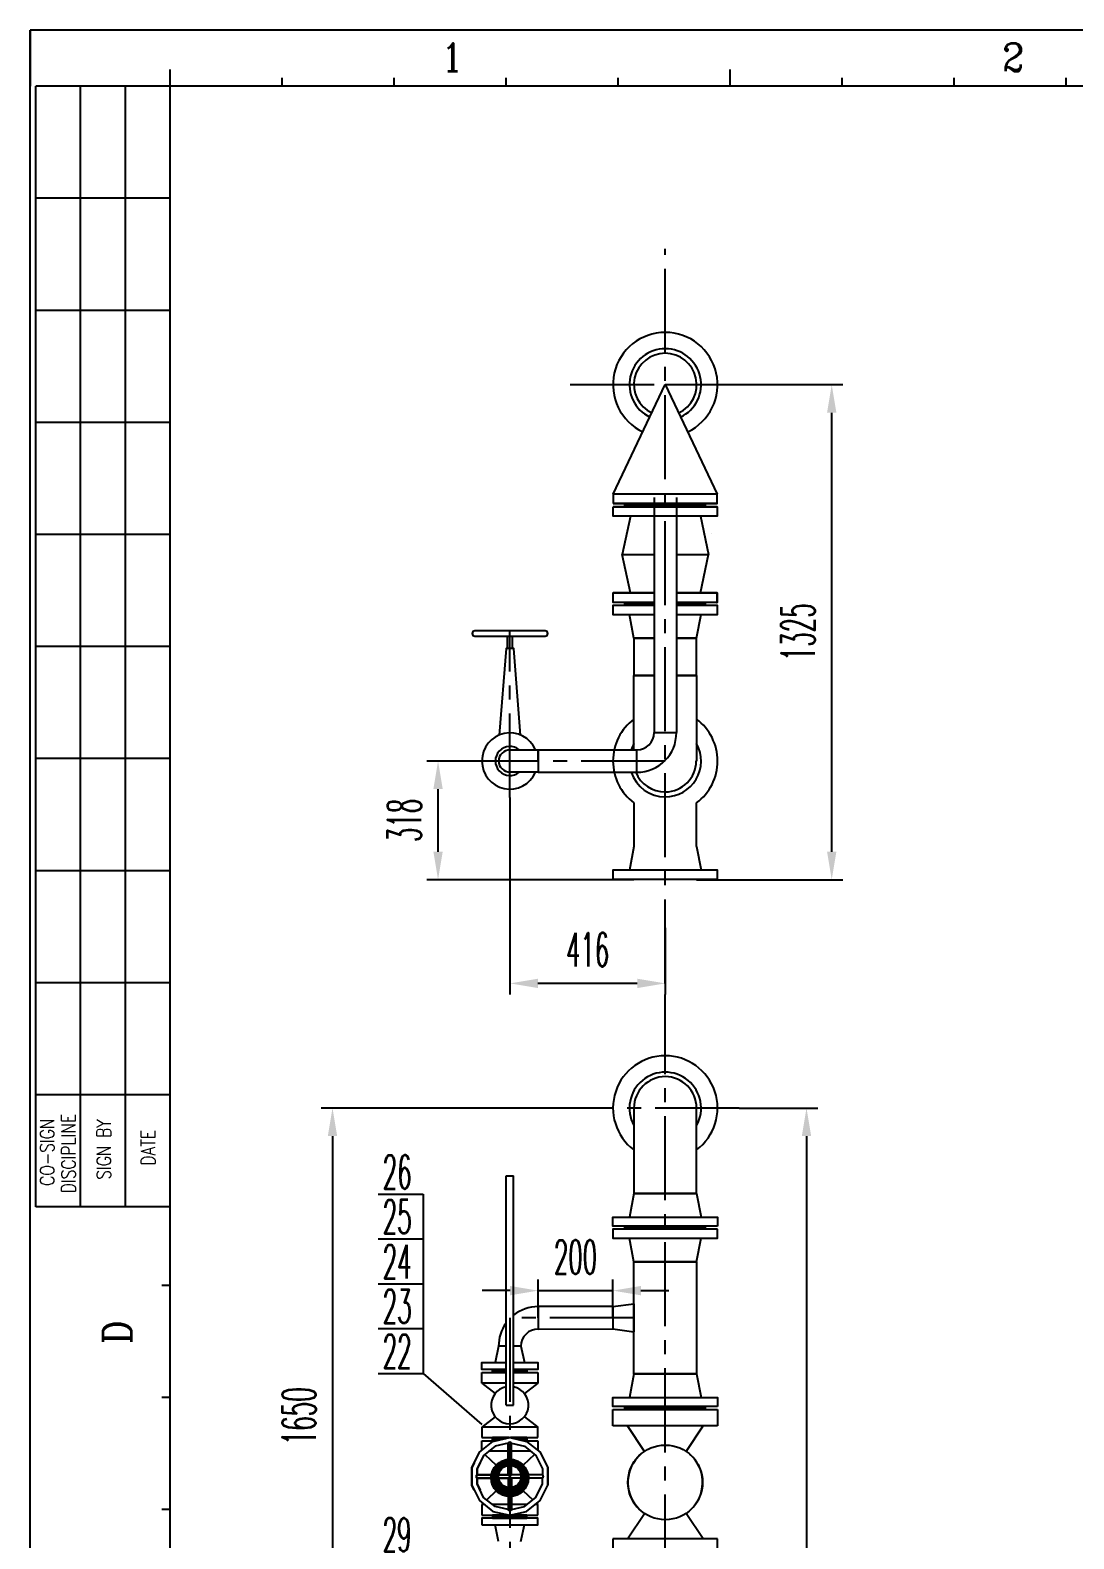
# Model space of a CAD drawing. Header units: inches. Extents: x 8294 to 133647, y -51812 to 12235.
# Drawn here: x 121032 to 123827, y -46940 to -42902 of the extents above; entities that cross this region are included whole.
import ezdxf
from ezdxf.enums import TextEntityAlignment as Align

# ---------------------------------------------------------------- set-up
doc = ezdxf.new("R2010")
doc.units = ezdxf.units.IN
doc.header["$LTSCALE"] = 300
doc.linetypes.add('CENTER2', pattern=[1.125, 0.75, -0.125, 0.125, -0.125])
for name, color, linetype in [('2细线层', 4, 'Continuous'), ('7标注层', 4, 'Continuous'), ('DIM', 3, 'Continuous'), ('图框层', 7, 'Continuous')]:
    doc.layers.add(name, color=color, linetype=linetype)
doc.styles.add('cooec', font='romans.shx', dxfattribs={"width": 0.5, "bigfont": 'hztxt.shx'})
doc.styles.add('ROMANC', font='romanc.shx', dxfattribs={"width": 0.75})
doc.styles.add('残雪', font='romans.shx', dxfattribs={"width": 0.5, "bigfont": 'hztxt.shx'})
doc.dimstyles.new('副本 JEREH-双', dxfattribs={"dimscale": 30, "dimtxt": 3, "dimasz": 2.5, "dimexe": 1, "dimexo": 0, "dimgap": 1.5, "dimtad": 1, "dimdec": 0, "dimzin": 0, "dimdsep": 46, "dimtxsty": 'cooec', "dimcen": 2.5, "dimclrd": 130, "dimclre": 130, "dimclrt": 3, "dimadec": 0, "dimazin": 0, "dimtfac": 0.714286, "dimtdec": 0, "dimtmove": 0, "dimatfit": 3, "dimfxl": 1, "dimtzin": 0, "dimlwd": -1, "dimlwe": -1, "dimarcsym": 0})

# ---------------------------------------------------------------- blocks, each defined once
blk = doc.blocks.new('*D73')
at = {"layer": '7标注层', "color": 130, "transparency": 16777216}
for p, q in [((122732.7, -43850.6), (123208.5, -43850.6)), ((123178.5, -45101), (123178.5, -43925.6)), ((122816.7, -45176), (123208.5, -45176))]:
    blk.add_line(p, q, dxfattribs=at)
for points in [[(123166, -43925.6), (123191, -43925.6), (123178.5, -43850.6)], [(123166, -45101), (123191, -45101), (123178.5, -45176)]]:
    blk.add_solid(points, dxfattribs=at)
at = {"layer": 'Defpoints', "color": 0, "transparency": 16777216}
for p in [(122732.7, -43850.6), (123178.5, -43850.6), (122816.7, -45176)]:
    blk.add_point(p, dxfattribs=at)
at = {"layer": '7标注层', "color": 3, "transparency": 16777216, "insert": (123088.5, -44513.3), "char_height": 90, "attachment_point": 5, "rotation": 90, "style": 'cooec'}
blk.add_mtext('1325', dxfattribs=at)
blk = doc.blocks.new('*D78')
at = {"layer": '7标注层', "color": 130, "transparency": 16777216}
for p, q in [((122930.3, -45786.9), (123141, -45786.9)), ((123111, -45861.9), (123111, -49187.2)), ((122732.7, -49262.2), (123141, -49262.2))]:
    blk.add_line(p, q, dxfattribs=at)
for points in [[(123098.5, -45861.9), (123123.5, -45861.9), (123111, -45786.9)], [(123098.5, -49187.2), (123123.5, -49187.2), (123111, -49262.2)]]:
    blk.add_solid(points, dxfattribs=at)
at = {"layer": 'Defpoints', "color": 0, "transparency": 16777216}
for p in [(122930.3, -45786.9), (122732.7, -49262.2), (123111, -49262.2)]:
    blk.add_point(p, dxfattribs=at)
at = {"layer": '7标注层', "color": 3, "transparency": 16777216, "insert": (123021, -47524.5), "char_height": 90, "attachment_point": 5, "rotation": 90, "style": 'cooec'}
blk.add_mtext('3475', dxfattribs=at)
blk = doc.blocks.new('*D80')
at = {"layer": '7标注层', "color": 130, "transparency": 16777216}
for p, q in [((122317.3, -46275.7), (122242.3, -46275.7)), ((122392.3, -46348.4), (122392.3, -46245.7)), ((122392.3, -46275.7), (122592.3, -46275.7)), ((122592.3, -46348.4), (122592.3, -46245.7)), ((122667.3, -46275.7), (122742.3, -46275.7))]:
    blk.add_line(p, q, dxfattribs=at)
for points in [[(122317.3, -46263.2), (122317.3, -46288.2), (122392.3, -46275.7)], [(122667.3, -46263.2), (122667.3, -46288.2), (122592.3, -46275.7)]]:
    blk.add_solid(points, dxfattribs=at)
at = {"layer": 'Defpoints', "color": 0, "transparency": 16777216}
for p in [(122592.3, -46275.7), (122392.3, -46348.4), (122592.3, -46348.4)]:
    blk.add_point(p, dxfattribs=at)
at = {"layer": '7标注层', "color": 3, "transparency": 16777216, "insert": (122492.3, -46185.7), "char_height": 90, "attachment_point": 5, "style": 'cooec'}
blk.add_mtext('200', dxfattribs=at)
blk = doc.blocks.new('*D81')
at = {"layer": '7标注层', "color": 130, "transparency": 16777216}
for p, q in [((122316.7, -44955.7), (122316.7, -45483.3)), ((122732.7, -45304.3), (122732.7, -45483.3)), ((122657.7, -45453.3), (122391.7, -45453.3))]:
    blk.add_line(p, q, dxfattribs=at)
for points in [[(122391.7, -45440.8), (122391.7, -45465.8), (122316.7, -45453.3)], [(122657.7, -45440.8), (122657.7, -45465.8), (122732.7, -45453.3)]]:
    blk.add_solid(points, dxfattribs=at)
at = {"layer": 'Defpoints', "color": 0, "transparency": 16777216}
for p in [(122316.7, -44955.7), (122732.7, -45304.3), (122316.7, -45453.3)]:
    blk.add_point(p, dxfattribs=at)
at = {"layer": '7标注层', "color": 3, "transparency": 16777216, "insert": (122524.7, -45363.3), "char_height": 90, "attachment_point": 5, "style": 'cooec'}
blk.add_mtext('416', dxfattribs=at)
blk = doc.blocks.new('*D82')
at = {"layer": '7标注层', "color": 130, "transparency": 16777216}
for p, q in [((122375.4, -44858), (122094.2, -44858)), ((122124.2, -45101), (122124.2, -44933)), ((122648.7, -45176), (122094.2, -45176))]:
    blk.add_line(p, q, dxfattribs=at)
for points in [[(122111.7, -44933), (122136.7, -44933), (122124.2, -44858)], [(122111.7, -45101), (122136.7, -45101), (122124.2, -45176)]]:
    blk.add_solid(points, dxfattribs=at)
at = {"layer": 'Defpoints', "color": 0, "transparency": 16777216}
for p in [(122124.2, -44858), (122375.4, -44858), (122648.7, -45176)]:
    blk.add_point(p, dxfattribs=at)
at = {"layer": '7标注层', "color": 3, "transparency": 16777216, "insert": (122034.2, -45017), "char_height": 90, "attachment_point": 5, "rotation": 90, "style": 'cooec'}
blk.add_mtext('318', dxfattribs=at)
blk = doc.blocks.new('*D89')
at = {"layer": '7标注层', "color": 130, "transparency": 16777216}
for p, q in [((122532.4, -45786.9), (121811.5, -45786.9)), ((121841.5, -45861.9), (121841.5, -47361.9)), ((122289.5, -47436.9), (121811.5, -47436.9))]:
    blk.add_line(p, q, dxfattribs=at)
for points in [[(121829, -45861.9), (121854, -45861.9), (121841.5, -45786.9)], [(121829, -47361.9), (121854, -47361.9), (121841.5, -47436.9)]]:
    blk.add_solid(points, dxfattribs=at)
at = {"layer": 'Defpoints', "color": 0, "transparency": 16777216}
for p in [(122532.4, -45786.9), (121841.5, -47436.9), (122289.5, -47436.9)]:
    blk.add_point(p, dxfattribs=at)
at = {"layer": '7标注层', "color": 3, "transparency": 16777216, "insert": (121751.5, -46611.9), "char_height": 90, "attachment_point": 5, "rotation": 90, "style": 'cooec'}
blk.add_mtext('1650', dxfattribs=at)

msp = doc.modelspace()

# ---------------------------------------------------------------- linework, layer by layer
at = {"layer": '2细线层'}
for p, q in [((121031.8, -51811.7), (121031.8, -42901.7)), ((133646.8, -42901.7), (121031.8, -42901.7)), ((121031.8, -42901.7), (121031.8, -43051.7)), ((121406.8, -43051.7), (121406.8, -43006.7)), ((122906.8, -43051.7), (122906.8, -43006.7)), ((121706.8, -43051.7), (121706.8, -43029.2)), ((122006.8, -43051.7), (122006.8, -43029.2)), ((122306.8, -43051.7), (122306.8, -43029.2)), ((122606.8, -43051.7), (122606.8, -43029.2)), ((123206.8, -43051.7), (123206.8, -43029.2)), ((123506.8, -43051.7), (123506.8, -43029.2)), ((123806.8, -43051.7), (123806.8, -43029.2)), ((121046.8, -46051.7), (121046.8, -43051.7)), ((121406.8, -43051.7), (121046.8, -43051.7)), ((121166.8, -46051.7), (121166.8, -43051.7)), ((121286.8, -46051.7), (121286.8, -43051.7)), ((121406.8, -43351.7), (121046.8, -43351.7)), ((121406.8, -43651.7), (121046.8, -43651.7)), ((121406.8, -43951.7), (121046.8, -43951.7)), ((121406.8, -44251.7), (121046.8, -44251.7)), ((121406.8, -44551.7), (121046.8, -44551.7)), ((121406.8, -44851.7), (121046.8, -44851.7)), ((121406.8, -45151.7), (121046.8, -45151.7)), ((121406.8, -45451.7), (121046.8, -45451.7)), ((121406.8, -45751.7), (121046.8, -45751.7)), ((121406.8, -46051.7), (121046.8, -46051.7)), ((121406.8, -46261.7), (121384.3, -46261.7)), ((121406.8, -46561.7), (121384.3, -46561.7)), ((121406.8, -46861.7), (121384.3, -46861.7))]:
    msp.add_line(p, q, dxfattribs=at)
at = {"layer": '7标注层', "color": 1, "linetype": 'CENTER2'}
for p, q in [((122732.7, -45453.3), (122732.7, -43487.3)), ((122478.1, -43850.6), (122973.7, -43850.6)), ((122316.7, -44955.7), (122316.7, -44509.3)), ((122732.7, -44858), (122210.7, -44858)), ((122732.7, -49408.6), (122732.7, -45483.3)), ((122930.3, -45786.9), (122532.4, -45786.9)), ((122316.3, -46348.4), (122316.3, -48583.2)), ((122648.7, -46348.4), (122316.3, -46348.4))]:
    msp.add_line(p, q, dxfattribs=at)
at = {"layer": '7标注层'}
for p, q in [((122593.5, -44143.7), (122732.7, -43850.6)), ((122732.7, -43850.6), (122871.9, -44143.7)), ((122871.9, -44169.1), (122593.5, -44169.1)), ((122871.9, -44177.6), (122593.5, -44177.6)), ((122624.7, -44175.6), (122624.7, -44171.1)), ((122624.7, -44171.1), (122840.7, -44171.1)), ((122702.7, -44153), (122702.7, -44782)), ((122762.7, -44153), (122762.7, -44782)), ((122840.7, -44175.6), (122840.7, -44171.1)), ((122856.3, -44249), (122856.3, -44249)), ((122617.7, -44305.5), (122702.7, -44305.5)), ((122762.7, -44305.5), (122848.5, -44305.5)), ((122702.7, -44408.1), (122593.5, -44408.1)), ((122871.9, -44408.1), (122762.7, -44408.1)), ((122871.9, -44433.5), (122871.9, -44408.1)), ((122871.9, -44408.1), (122871.9, -44408.1)), ((122624.7, -44440), (122624.7, -44435.5)), ((122624.7, -44435.5), (122702.7, -44435.5)), ((122762.7, -44435.5), (122840.7, -44435.5)), ((122840.7, -44440), (122840.7, -44435.5)), ((122648.7, -44529), (122636.7, -44466)), ((122816.7, -44529), (122828.7, -44466)), ((122648.7, -44529), (122702.7, -44529)), ((122648.7, -44529), (122648.7, -44529)), ((122702.7, -44529), (122648.7, -44529)), ((122648.7, -44529), (122648.7, -44629)), ((122816.7, -44529), (122762.7, -44529)), ((122762.7, -44529), (122816.7, -44529)), ((122816.7, -44529), (122816.7, -44529)), ((122816.7, -44629), (122816.7, -44529)), ((122648.7, -44828), (122648.7, -44629)), ((122702.7, -44629), (122648.7, -44629)), ((122648.7, -44629), (122702.7, -44629)), ((122816.7, -44629), (122762.7, -44629)), ((122762.7, -44629), (122816.7, -44629)), ((122816.7, -44629), (122816.7, -44858)), ((122702.7, -44782), (122762.7, -44782)), ((122702.7, -44787.2), (122702.7, -44787.2)), ((122762.7, -44787.2), (122762.7, -44787.2)), ((122316.7, -44828), (122392.7, -44828)), ((122392.7, -44858), (122392.7, -44828)), ((122392.7, -44828), (122656.7, -44828)), ((122392.7, -44828), (122392.7, -44888)), ((122392.7, -44858), (122392.7, -44888)), ((122656.7, -44888), (122656.7, -44828)), ((122656.7, -44888), (122656.7, -44833.2)), ((122656.7, -44833.2), (122656.7, -44833.2)), ((122392.7, -44888), (122316.7, -44888)), ((122392.7, -44888), (122656.7, -44888)), ((122656.7, -44893.2), (122656.7, -44893.2)), ((122648.7, -44970), (122648.7, -45087)), ((122816.7, -45087), (122816.7, -44970)), ((122648.7, -45087), (122636.7, -45150)), ((122648.7, -45087), (122648.7, -45087)), ((122816.7, -45087), (122828.7, -45150)), ((122816.7, -45087), (122816.7, -45087)), ((122648.7, -45786.9), (122648.7, -46015.9)), ((122816.7, -46015.9), (122816.7, -45786.9)), ((122306.3, -46582.1), (122306.3, -45968.1)), ((122306.3, -45968.1), (122326.3, -45968.1)), ((122326.3, -46582.1), (122326.3, -45968.1)), ((121963.9, -46017.1), (122083.9, -46017.1)), ((122083.9, -46017.1), (122083.9, -46137.1)), ((122648.7, -46015.9), (122636.7, -46078.9)), ((122648.7, -46015.9), (122816.7, -46015.9)), ((122816.7, -46015.9), (122648.7, -46015.9)), ((122648.7, -46015.9), (122816.7, -46015.9)), ((122816.7, -46015.9), (122828.7, -46078.9)), ((122816.7, -46015.9), (122816.7, -46015.9)), ((122840.7, -46104.9), (122624.7, -46104.9)), ((122624.7, -46109.4), (122624.7, -46104.9)), ((122840.7, -46109.4), (122840.7, -46104.9)), ((121963.9, -46137.1), (122083.9, -46137.1)), ((122083.9, -46137.1), (122083.9, -46257.1)), ((122648.7, -46198.4), (122636.7, -46135.4)), ((122816.7, -46198.4), (122828.7, -46135.4)), ((122648.7, -46198.4), (122648.7, -46198.4)), ((122648.7, -46198.4), (122816.7, -46198.4)), ((122816.7, -46198.4), (122648.7, -46198.4)), ((122648.7, -46198.4), (122816.7, -46198.4)), ((122648.7, -46198.4), (122648.7, -46198.4)), ((122816.7, -46198.4), (122816.7, -46198.4)), ((122816.7, -46198.4), (122816.7, -46198.4)), ((121963.9, -46257.1), (122083.9, -46257.1)), ((122083.9, -46257.1), (122083.9, -46377.1)), ((122392.3, -46318.5), (122392.3, -46318.5)), ((122392.3, -46318.5), (122392.3, -46378.5)), ((122592.3, -46318.5), (122392.3, -46318.5)), ((122392.3, -46318.5), (122392.3, -46378.5)), ((122592.3, -46318.5), (122648.7, -46310.7)), ((122648.7, -46310.7), (122648.7, -46386)), ((121963.9, -46377.1), (122083.9, -46377.1)), ((122083.9, -46377.1), (122083.9, -46497.1)), ((122392.3, -46378.5), (122592.3, -46378.3)), ((122392.3, -46378.5), (122392.3, -46378.5)), ((122286.3, -46424.5), (122277.3, -46468.5)), ((122286.3, -46424.5), (122286.3, -46424.5)), ((122306.3, -46424.5), (122286.3, -46424.5)), ((122306.3, -46424.5), (122286.3, -46424.5)), ((122306.3, -46424.5), (122286.3, -46424.5)), ((122346.3, -46424.5), (122326.3, -46424.5)), ((122346.3, -46424.5), (122326.3, -46424.5)), ((122346.3, -46424.5), (122326.3, -46424.5)), ((122346.3, -46424.5), (122346.3, -46424.5)), ((122346.3, -46424.5), (122355.3, -46468.5)), ((122277.3, -46468.5), (122306.3, -46468.5)), ((122326.3, -46468.5), (122355.3, -46468.5)), ((121963.9, -46497.1), (122083.9, -46497.1)), ((122083.9, -46497.1), (122241.3, -46633.8)), ((122241.3, -46495), (122306.3, -46495)), ((122241.3, -46523), (122241.3, -46495)), ((122270.3, -46493), (122270.3, -46488.5)), ((122306.3, -46493), (122270.3, -46493)), ((122362.3, -46493), (122326.3, -46493)), ((122326.3, -46495), (122391.3, -46495)), ((122362.3, -46488.5), (122362.3, -46493)), ((122391.3, -46495), (122391.3, -46523)), ((122648.7, -46498.4), (122636.7, -46561.4)), ((122648.7, -46498.4), (122648.7, -46498.4)), ((122648.7, -46498.4), (122816.7, -46498.4)), ((122816.7, -46498.4), (122648.7, -46498.4)), ((122648.7, -46498.4), (122816.7, -46498.4)), ((122648.7, -46498.4), (122648.7, -46498.4)), ((122816.7, -46498.4), (122816.7, -46498.4)), ((122816.7, -46498.4), (122828.7, -46561.4)), ((122816.7, -46498.4), (122816.7, -46498.4)), ((122241.3, -46523), (122277, -46551.1)), ((122306.3, -46523), (122241.3, -46523)), ((122391.3, -46523), (122326.3, -46523)), ((122391.3, -46523), (122355.5, -46551.1)), ((122306.3, -46582.1), (122326.3, -46582.1)), ((122592.7, -46593.9), (122732.7, -46593.9)), ((122592.7, -46637.9), (122592.7, -46593.9)), ((122732.7, -46587.4), (122624.7, -46587.4)), ((122624.7, -46591.9), (122624.7, -46587.4)), ((122732.7, -46587.4), (122840.7, -46587.4)), ((122732.7, -46593.9), (122872.7, -46593.9)), ((122840.7, -46591.9), (122840.7, -46587.4)), ((122872.7, -46593.9), (122872.7, -46637.9)), ((122277, -46613.1), (122241.3, -46641.2)), ((122391.3, -46641.2), (122241.3, -46641.2)), ((122241.3, -46641.2), (122241.3, -46669.2)), ((122355.5, -46613.1), (122391.3, -46641.2)), ((122391.3, -46669.2), (122391.3, -46641.2)), ((122872.7, -46637.9), (122592.7, -46637.9)), ((122676.9, -46706), (122631.2, -46637.9)), ((122788.5, -46706), (122834.3, -46637.9)), ((122241.3, -46669.2), (122314.5, -46669.2)), ((122241.3, -46677.7), (122277.3, -46677.7)), ((122241.3, -46702.9), (122241.3, -46677.7)), ((122270.3, -46675.7), (122270.3, -46671.2)), ((122270.3, -46671.2), (122305.8, -46671.2)), ((122286.1, -46675.7), (122270.3, -46675.7)), ((122318, -46669.2), (122391.3, -46669.2)), ((122326.8, -46671.2), (122362.3, -46671.2)), ((122362.3, -46675.7), (122346.5, -46675.7)), ((122355.2, -46677.7), (122391.3, -46677.7)), ((122362.3, -46671.2), (122362.3, -46675.7)), ((122391.3, -46677.7), (122391.3, -46702.9)), ((122249.9, -46713.9), (122280, -46742.6)), ((122372.5, -46705.7), (122260.1, -46705.7)), ((122382.7, -46713.9), (122352.5, -46742.6)), ((122288, -46763), (122268.3, -46763)), ((122290.3, -46758), (122270.1, -46758)), ((122293.9, -46753), (122272.5, -46753)), ((122299.7, -46748), (122275.6, -46748)), ((122352.8, -46743), (122279.7, -46743)), ((122347.4, -46738), (122285.1, -46738)), ((122339.8, -46733), (122292.7, -46733)), ((122356.9, -46748), (122332.9, -46748)), ((122360.1, -46753), (122338.6, -46753)), ((122362.5, -46758), (122342.3, -46758)), ((122364.2, -46763), (122344.6, -46763)), ((122286.7, -46778), (122266.3, -46778)), ((122286.3, -46773), (122266.4, -46773)), ((122288, -46783), (122266.6, -46783)), ((122286.7, -46768), (122267.1, -46768)), ((122290.3, -46788), (122267.5, -46788)), ((122293.9, -46793), (122268.9, -46793)), ((122299.7, -46798), (122270.8, -46798)), ((122359, -46803), (122273.5, -46803)), ((122361.7, -46798), (122332.9, -46798)), ((122363.7, -46793), (122338.6, -46793)), ((122365.1, -46788), (122342.3, -46788)), ((122365.9, -46783), (122344.6, -46783)), ((122365.4, -46768), (122345.9, -46768)), ((122366.3, -46778), (122345.9, -46778)), ((122366.1, -46773), (122346.3, -46773)), ((122280, -46811.5), (122254.6, -46835.8)), ((122355.6, -46808), (122277, -46808)), ((122351.1, -46813), (122281.5, -46813)), ((122345.1, -46818), (122287.5, -46818)), ((122336.1, -46823), (122296.4, -46823)), ((122352.5, -46811.5), (122378, -46835.8)), ((122244.4, -46845.5), (122241.3, -46848.4)), ((122241.3, -46848.4), (122241.3, -46876.4)), ((122248.1, -46848.4), (122241.3, -46848.4)), ((122241.3, -46876.4), (122313.3, -46876.4)), ((122362.3, -46878.4), (122270.3, -46878.4)), ((122270.3, -46878.4), (122270.3, -46882.9)), ((122362.1, -46848.4), (122270.4, -46848.4)), ((122319.2, -46876.4), (122391.3, -46876.4)), ((122362.3, -46882.9), (122362.3, -46878.4)), ((122391.3, -46848.4), (122384.5, -46848.4)), ((122388.2, -46845.5), (122391.3, -46848.4)), ((122391.3, -46876.4), (122391.3, -46848.4)), ((122631.2, -46940), (122676.9, -46872)), ((122834.3, -46940), (122788.5, -46872)), ((122277.3, -46902.9), (122355.3, -46902.9)), ((122286.3, -46946.9), (122277.3, -46902.9)), ((122346.3, -46946.9), (122355.3, -46902.9)), ((122732.7, -46940), (122592.7, -46940)), ((122592.7, -46940), (122592.7, -46984)), ((122872.7, -46940), (122732.7, -46940)), ((122872.7, -46984), (122872.7, -46940))]:
    msp.add_line(p, q, dxfattribs=at)
for points in [[(122593.5, -44169.1), (122871.9, -44169.1), (122871.9, -44143.7), (122593.5, -44143.7)], [(122593.5, -44177.6), (122871.9, -44177.6), (122871.9, -44203), (122593.5, -44203)], [(122840.7, -44171.1), (122624.7, -44171.1), (122624.7, -44169.1), (122840.7, -44169.1)], [(122840.7, -44175.6), (122624.7, -44175.6), (122624.7, -44177.6), (122840.7, -44177.6)], [(122872.7, -46102.9), (122592.7, -46102.9), (122592.7, -46078.9), (122872.7, -46078.9)], [(122872.7, -46111.4), (122592.7, -46111.4), (122592.7, -46135.4), (122872.7, -46135.4)], [(122840.7, -46102.9), (122624.7, -46102.9), (122624.7, -46104.9), (122840.7, -46104.9)], [(122840.7, -46111.4), (122624.7, -46111.4), (122624.7, -46109.4), (122840.7, -46109.4)], [(122816.7, -46198.4), (122816.7, -46498.4), (122648.7, -46498.4), (122648.7, -46198.4)], [(122872.7, -46585.4), (122592.7, -46585.4), (122592.7, -46561.4), (122872.7, -46561.4)], [(122840.7, -46585.4), (122624.7, -46585.4), (122624.7, -46587.4), (122840.7, -46587.4)], [(122270.3, -46884.9), (122362.3, -46884.9), (122362.3, -46882.9), (122270.3, -46882.9)], [(122241.3, -46902.9), (122391.3, -46902.9), (122391.3, -46884.9), (122241.3, -46884.9)]]:
    msp.add_lwpolyline(points, close=True, dxfattribs=at)
for points in [[(122639.5, -44203), (122617.7, -44305.5)], [(122826.8, -44203), (122848.5, -44305.5)], [(122639.5, -44408.1), (122617.7, -44305.5)], [(122826.8, -44408.1), (122848.5, -44305.5)], [(122702.7, -44433.5), (122593.5, -44433.5), (122593.5, -44408.1), (122702.7, -44408.1)], [(122762.7, -44408.1), (122871.9, -44408.1), (122871.9, -44433.5), (122762.7, -44433.5)], [(122702.7, -44442), (122592.7, -44442), (122592.7, -44466), (122702.7, -44466)], [(122702.7, -44435.5), (122624.7, -44435.5), (122624.7, -44433.5), (122702.7, -44433.5)], [(122702.7, -44442), (122624.7, -44442), (122624.7, -44440), (122702.7, -44440)], [(122762.7, -44433.5), (122840.7, -44433.5), (122840.7, -44435.5), (122762.7, -44435.5)], [(122762.7, -44440), (122840.7, -44440), (122840.7, -44442), (122762.7, -44442)], [(122762.7, -44466), (122872.7, -44466), (122872.7, -44442), (122762.7, -44442)], [(122870.2, -44433.5), (122871.9, -44433.5)], [(122732.7, -45150), (122592.7, -45150), (122592.7, -45174), (122624.7, -45174)], [(122648.7, -45176), (122624.7, -45176), (122624.7, -45174), (122732.7, -45174)], [(122816.7, -45174), (122872.7, -45174), (122872.7, -45150), (122732.7, -45150)], [(122732.7, -45174), (122840.7, -45174), (122840.7, -45176), (122816.7, -45176)], [(122592.3, -46318.5), (122592.3, -46378.3)], [(122592.3, -46378.3), (122648.7, -46386)], [(122306.3, -46486.5), (122241.3, -46486.5), (122241.3, -46468.5), (122306.3, -46468.5)], [(122326.3, -46468.5), (122391.3, -46468.5), (122391.3, -46486.5), (122326.3, -46486.5)], [(122306.3, -46488.5), (122270.3, -46488.5), (122270.3, -46486.5), (122306.3, -46486.5)], [(122306.3, -46493), (122270.3, -46493), (122270.3, -46495), (122306.3, -46495)], [(122326.3, -46486.5), (122362.3, -46486.5), (122362.3, -46488.5), (122326.3, -46488.5)], [(122326.3, -46495), (122362.3, -46495), (122362.3, -46493), (122326.3, -46493)], [(122732.7, -46591.9), (122624.7, -46591.9), (122624.7, -46593.9), (122732.7, -46593.9)], [(122732.7, -46591.9), (122840.7, -46591.9), (122840.7, -46593.9), (122732.7, -46593.9)], [(122732.7, -46593.9), (122840.7, -46593.9), (122840.7, -46592)], [(122314.5, -46669.2), (122270.3, -46669.2), (122270.3, -46671.2), (122305.8, -46671.2)], [(122277.3, -46677.7), (122270.3, -46677.7), (122270.3, -46675.7), (122286.1, -46675.7)], [(122326.8, -46671.2), (122362.3, -46671.2), (122362.3, -46669.2), (122318, -46669.2)], [(122346.5, -46675.7), (122362.3, -46675.7), (122362.3, -46677.7), (122355.2, -46677.7)], [(122313.3, -46876.4), (122270.3, -46876.4), (122270.3, -46878.4), (122362.3, -46878.4), (122362.3, -46876.4), (122319.2, -46876.4)]]:
    msp.add_lwpolyline(points, dxfattribs=at)
at = {"layer": '7标注层', "flags": 128}
for points in [[(122241, -44509.3), (122222.3, -44509.3), (122217.3, -44511.4), (122215.2, -44516.5), (122217.3, -44521.7), (122222.3, -44523.8), (122411.1, -44523.8), (122416.1, -44521.7), (122418.2, -44516.5), (122416.1, -44511.4), (122411.1, -44509.3), (122241, -44509.3)], [(122310, -44557.1), (122310, -44523.8)], [(122323.4, -44557.1), (122323.4, -44523.8)], [(122345.2, -44788.6), (122326.8, -44557.1), (122306.6, -44557.1), (122288.2, -44788.6)], [(122221.2, -46809.6), (122214.8, -46796.1), (122214.8, -46749.8), (122234.9, -46708.1), (122271.1, -46679.2), (122316.3, -46668.9), (122361.4, -46679.2), (122397.7, -46708.1), (122417.8, -46749.8), (122417.8, -46796.1)], [(122320.9, -46768.4), (122320.9, -46684.2), (122319.7, -46682.7), (122316.3, -46681.4), (122312.8, -46682.7), (122311.7, -46684.2), (122277.3, -46692), (122246, -46717), (122228.7, -46753), (122228.7, -46768.4)], [(122311.7, -46768.4), (122311.7, -46684.2), (122312.8, -46682.7), (122316.3, -46681.4), (122319.7, -46682.7), (122320.9, -46684.2), (122355.3, -46692), (122386.5, -46717), (122403.9, -46753), (122403.9, -46768.4)], [(122311.7, -46730.2), (122311.7, -46684.2)], [(122221.2, -46736.3), (122214.8, -46749.8), (122214.8, -46796.1), (122234.9, -46837.9), (122271.1, -46866.8), (122316.3, -46877.1), (122361.4, -46866.8), (122397.7, -46837.9), (122417.8, -46796.1), (122417.8, -46749.8)], [(122311.7, -46777.6), (122228.7, -46777.6), (122227.5, -46776.4), (122227, -46773), (122227.5, -46769.5), (122228.7, -46768.4), (122228.7, -46753), (122236.7, -46736.3)], [(122311.7, -46730.2), (122311.7, -46768.4)], [(122402.1, -46749.4), (122403.9, -46753), (122403.9, -46768.4), (122405, -46769.5), (122405.6, -46773), (122405, -46776.4), (122403.9, -46777.6), (122320.9, -46777.6), (122319.7, -46776.4)], [(122311.7, -46768.4), (122228.7, -46768.4), (122227.5, -46769.5), (122227, -46773), (122227.5, -46776.4), (122228.7, -46777.6), (122228.7, -46793), (122236.7, -46809.6)], [(122228.7, -46768.4), (122311.7, -46768.4), (122319.7, -46776.4)], [(122228.7, -46777.6), (122311.7, -46777.6), (122312.8, -46776.4)], [(122320.9, -46777.6), (122320.9, -46861.8), (122319.7, -46863.2), (122316.3, -46864.6), (122312.8, -46863.2), (122311.7, -46861.8), (122277.3, -46853.9), (122246, -46829), (122228.7, -46793), (122228.7, -46777.6)], [(122319.7, -46769.5), (122311.7, -46777.6), (122311.7, -46861.8)], [(122311.7, -46777.6), (122311.7, -46861.8), (122312.8, -46863.2), (122316.3, -46864.6), (122319.7, -46863.2), (122320.9, -46861.8), (122355.3, -46853.9), (122386.5, -46829), (122403.9, -46793), (122403.9, -46777.6)], [(122402.1, -46796.6), (122403.9, -46793), (122403.9, -46777.6), (122405, -46776.4), (122405.6, -46773), (122405, -46769.5), (122403.9, -46768.4), (122320.9, -46768.4), (122319.7, -46769.5)], [(122403.9, -46768.4), (122320.9, -46768.4)], [(122403.9, -46777.6), (122320.9, -46777.6)]]:
    msp.add_lwpolyline(points, dxfattribs=at)
at = {"layer": '7标注层'}
for centre, radius in [((122732.7, -46789), 100), ((122316.3, -46777.1), 50), ((122316.3, -46773), 30)]:
    msp.add_circle(centre, radius, dxfattribs=at)
for centre, radius, start, end in [((122732.7, -43850.6), 140, 295.4073, 244.5927), ((122732.7, -43850.6), 96, 295.4073, 244.5927), ((122732.7, -43850.6), 84, 295.4073, 244.5927), ((122316.7, -44858), 75, 23.5782, 336.4218), ((122732.7, -44858), 140, 126.8699, 233.1301), ((122656.7, -44782), 106, 270, 0), ((122656.7, -44782), 46, 270, 0), ((122732.7, -44858), 140, 306.8699, 53.1301), ((122316.7, -44858), 39, 50.2849, 309.7151), ((122732.7, -44858), 96, 151.045, 161.79), ((122732.7, -44858), 96, 270, 28.955), ((122316.7, -44858), 30, 90, 270), ((122316.7, -44858), 30, 180, 270), ((122731.7, -44856.9), 84, 270.714, 359.286), ((122732.7, -44858), 96, 198.21, 270), ((122731.7, -44856.9), 84, 201.6575, 270.714), ((122732.7, -45786.9), 140, 306.8699, 233.1301), ((122732.7, -45786.9), 96, 331.045, 208.955), ((122732.7, -45786.9), 84, 0, 180), ((122392.3, -46424.5), 106, 90, 128.5093), ((122392.3, -46424.5), 106, 144.2252, 180), ((122392.3, -46424.5), 46, 90, 180), ((122316.3, -46582.1), 50, 101.537, 78.463), ((122732.7, -46789), 100, 131.4581, 221.4096), ((122732.7, -46789), 100, 318.5904, 48.5419)]:
    msp.add_arc(centre, radius, start, end, dxfattribs=at)
at = {"layer": '图框层'}
for p in [(121406.8, -51661.7), (133496.8, -43051.7)]:
    msp.add_line(p, (121406.8, -43051.7), dxfattribs=at)

# ---------------------------------------------------------------- texts
at = {"layer": '2细线层', "style": 'ROMANC', "width": 0.9}
for s, p in [('1', (122133.3, -43011.7)), ('2', (123635.6, -43011.7))]:
    msp.add_text(s, height=75, dxfattribs=at).set_placement(p)
at = {"layer": '2细线层', "style": 'ROMANC', "width": 0.8}
for s, p in [('CO-SIGN', (121096.5, -45905.1)), ('DISCIPLINE', (121152.8, -45908.4)), ('SIGN BY', (121248.1, -45897.4)), ('DATE', (121366.3, -45893.1))]:
    msp.add_text(s, height=37.5, rotation=90, dxfattribs=at).set_placement(p, align=Align.CENTER)
at = {"layer": '2细线层', "style": 'ROMANC', "width": 0.9}
msp.add_text('D', height=75, rotation=90, dxfattribs=at).set_placement((121302.7, -46418.4))
at = {"layer": 'DIM', "lineweight": -3, "ltscale": 80, "style": '残雪', "width": 0.5}
for s, p in [('26', (122014.7, -45957.9)), ('25', (122014.7, -46077.9)), ('24', (122014.7, -46197.9)), ('23', (122014.7, -46317.9)), ('22', (122014.7, -46437.9)), ('29', (122014.4, -46929.2))]:
    msp.add_text(s, height=90, dxfattribs=at).set_placement(p, align=Align.MIDDLE_CENTER)

# ---------------------------------------------------------------- dimensions: what is measured, and where the dimension line sits
at = {"layer": '7标注层'}
for base, p1, p2, picture, middle in [((123178.5, -43850.6), (122816.7, -45176), (122732.7, -43850.6), '*D73', (123088.5, -44513.3)), ((122124.2, -44858), (122648.7, -45176), (122375.4, -44858), '*D82', (122034.2, -45017)), ((121841.5, -47436.9), (122532.4, -45786.9), (122289.5, -47436.9), '*D89', (121751.5, -46611.9)), ((123111, -49262.2), (122930.3, -45786.9), (122732.7, -49262.2), '*D78', (123021, -47524.5))]:
    dim = msp.add_linear_dim(base=base, p1=p1, p2=p2, angle=90, dimstyle='副本 JEREH-双', dxfattribs=at)
    dim.commit()
    dim.dimension.update_dxf_attribs({"geometry": picture, "text_midpoint": middle})
dim = msp.add_linear_dim(base=(122316.7, -45453.3), p1=(122732.7, -45304.3), p2=(122316.7, -44955.7), dimstyle='副本 JEREH-双', dxfattribs=at)
dim.commit()
dim.dimension.update_dxf_attribs({"geometry": '*D81', "text_midpoint": (122524.7, -45363.3)})
dim = msp.add_linear_dim(base=(122592.3, -46275.7), p1=(122392.3, -46348.4), p2=(122592.3, -46348.4), dimstyle='副本 JEREH-双', dxfattribs=at)
dim.commit()
dim.dimension.update_dxf_attribs({"geometry": '*D80', "text_midpoint": (122492.3, -46275.7), "dimtype": 160})

doc.saveas('drawing.dxf')
